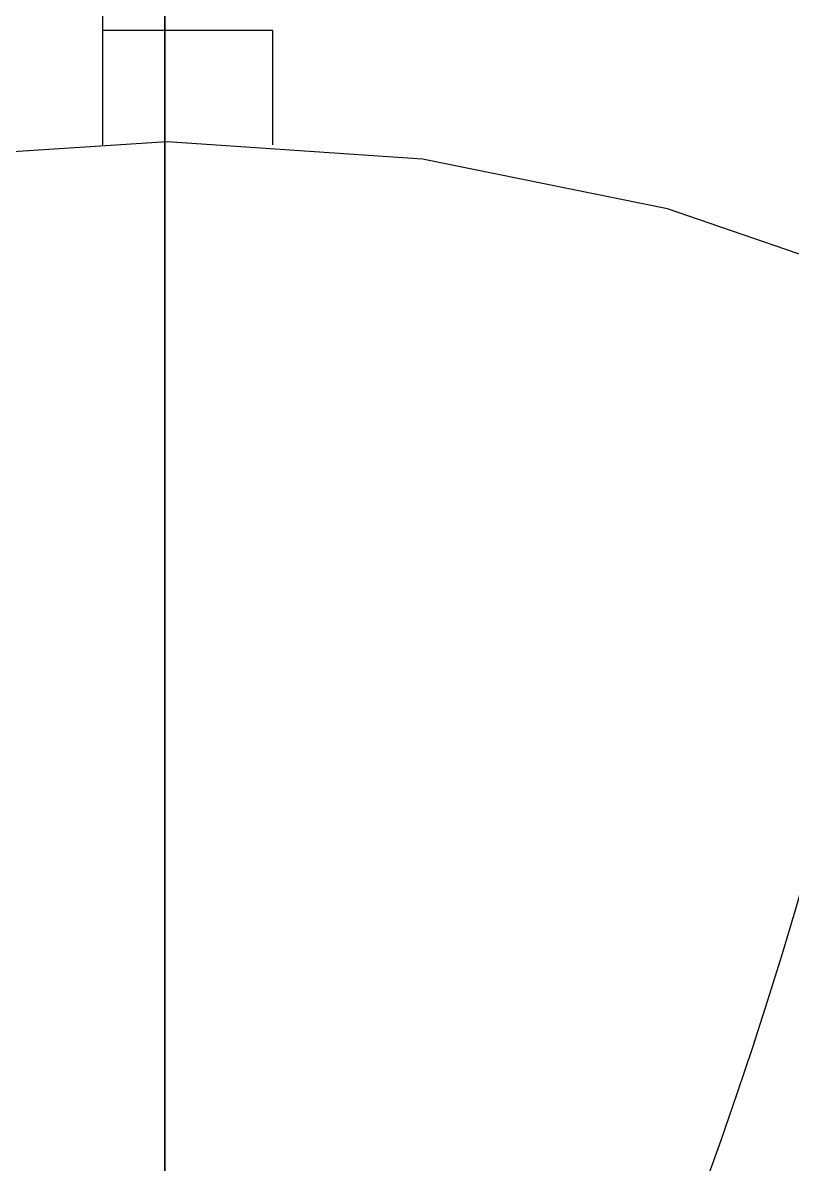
# Model space of a CAD drawing. Extents: x 11992 to 29481, y -6727 to 6811.
# Drawn here: x 20079.2 to 20223.3, y 4636.6 to 4850.4 of the extents above; entities that cross this region are included whole.
import ezdxf

# ---------------------------------------------------------------- set-up
doc = ezdxf.new("R2010")
doc.units = 0
doc.header["$MEASUREMENT"] = 0
doc.layers.get('0').update_dxf_attribs({"color": 8, "linetype": 'CONTINUOUS'})
doc.layers.add('zoylight 5回路', color=4, linetype='CONTINUOUS')

msp = doc.modelspace()

# ---------------------------------------------------------------- linework, layer by layer
for p, q in [((20105.8, 4945.37, -1605.47), (20105.8, 4847.3, -2273.41)), ((20094.2, 4827.51, -1596.24), (20094.23, 4935.86, -1596.24)), ((20105.8, 4480.38, -1596.96), (20105.8, 4936.65, -1596.24)), ((20105.8, 4927.78, -1602.86), (20105.8, 4829.7, -2270.86)), ((20105.8, 4480.38, -1614.81), (20105.8, 4926.11, -1614.07)), ((20105.8, 4792.18, -1986.98), (20105.8, 4890.44, -1630.86)), ((20105.8, 4890.44, -1630.86), (20105.8, 4844.36, -1987.07)), ((20105.8, 4836.73, -1969.97), (20105.8, 4854.19, -1971.83)), ((20105.8, 4852.04, -1992.51), (20105.8, 4834.59, -1990.62)), ((20094.2, 4848.97, -1596.24), (20126, 4848.97, -1596.24)), ((20105.8, 4825.36, -2258.25), (20105.8, 4847.61, -1955.01)), ((20126, 4848.97, -1596.24), (20126, 4827.51, -1596.24)), ((20105.8, 4847.04, -2274.55), (20105.8, 4847.3, -2273.41)), ((20105.8, 4823.29, -2430.51), (20105.8, 4847.3, -2430.51)), ((20105.8, 4847.3, -2430.51), (20105.8, 4847.3, -2440.43)), ((20105.8, 4824.02, -2440.43), (20105.8, 4847.3, -2440.43)), ((20105.8, 4846.63, -2275.63), (20105.8, 4847.04, -2274.55)), ((20105.8, 4846.09, -2276.63), (20105.8, 4846.63, -2275.63)), ((20105.8, 4845.44, -2277.54), (20105.8, 4846.09, -2276.63)), ((20105.8, 4844.68, -2278.37), (20105.8, 4845.44, -2277.54)), ((20105.8, 4843.83, -2279.09), (20105.8, 4844.68, -2278.37)), ((20105.8, 4842.9, -2279.71), (20105.8, 4843.83, -2279.09)), ((20105.8, 4841.9, -2280.21), (20105.8, 4842.9, -2279.71)), ((20105.8, 4840.84, -2280.58), (20105.8, 4841.9, -2280.21)), ((20105.8, 4839.73, -2280.82), (20105.8, 4840.84, -2280.58)), ((20105.8, 4838.59, -2280.91), (20105.8, 4839.73, -2280.82)), ((20105.8, 4837.43, -2280.85), (20105.8, 4838.59, -2280.91)), ((20105.8, 4774.25, -2280.85), (20105.8, 4838.42, -2280.85)), ((20105.8, 4836.25, -2280.6), (20105.8, 4837.43, -2280.85)), ((20105.8, 4834.59, -1990.62), (20105.8, 4836.73, -1969.97)), ((20105.8, 4835.13, -2280.21), (20105.8, 4836.25, -2280.6)), ((20105.8, 4834.08, -2279.69), (20105.8, 4835.13, -2280.21)), ((20105.8, 4834.23, -1614.26), (20105.8, 4833.99, -1615.98)), ((20105.8, 4833.12, -2279.04), (20105.8, 4834.08, -2279.69)), ((20105.8, 4833.99, -1615.98), (20105.8, 4833.6, -1617.69)), ((20105.8, 4833.6, -1617.69), (20105.8, 4833.08, -1619.36)), ((20105.8, 4833.22, -2126.82), (20105.8, 4833.27, -2127.47)), ((20105.8, 4833.27, -2127.47), (20105.8, 4833.22, -2128.13)), ((20105.8, 4833.09, -2126.2), (20105.8, 4833.22, -2126.82)), ((20105.8, 4833.22, -2128.13), (20105.8, 4833.09, -2128.75)), ((20105.8, 4832.26, -2278.29), (20105.8, 4833.12, -2279.04)), ((20105.8, 4832.89, -2125.6), (20105.8, 4833.09, -2126.2)), ((20105.8, 4833.09, -2128.75), (20105.8, 4832.89, -2129.35)), ((20105.8, 4833.08, -1619.36), (20105.8, 4832.43, -1620.98)), ((20105.8, 4832.61, -2125.05), (20105.8, 4832.89, -2125.6)), ((20105.8, 4832.89, -2129.35), (20105.8, 4832.61, -2129.9)), ((20105.8, 4832.27, -2124.53), (20105.8, 4832.61, -2125.05)), ((20105.8, 4832.61, -2129.9), (20105.8, 4832.27, -2130.42)), ((20105.8, 4832.43, -1620.98), (20105.8, 4831.66, -1622.53)), ((20105.8, 4831.86, -2124.07), (20105.8, 4832.27, -2124.53)), ((20105.8, 4832.27, -2130.42), (20105.8, 4831.86, -2130.88)), ((20105.8, 4831.51, -2277.43), (20105.8, 4832.26, -2278.29)), ((20105.8, 4831.4, -2123.66), (20105.8, 4831.86, -2124.07)), ((20105.8, 4831.86, -2130.88), (20105.8, 4831.4, -2131.29)), ((20105.8, 4831.66, -1622.53), (20105.8, 4830.8, -1623.98)), ((20105.8, 4830.86, -2276.49), (20105.8, 4831.51, -2277.43)), ((20105.8, 4830.89, -2123.31), (20105.8, 4831.4, -2123.66)), ((20105.8, 4831.4, -2131.29), (20105.8, 4830.89, -2131.64)), ((20105.8, 4830.33, -2123.03), (20105.8, 4830.89, -2123.31)), ((20105.8, 4830.89, -2131.64), (20105.8, 4830.33, -2131.92)), ((20105.8, 4830.35, -2275.47), (20105.8, 4830.86, -2276.49)), ((20105.8, 4803.14, -2263.01), (20105.8, 4830.85, -2263.01)), ((20105.8, 4830.8, -1623.98), (20105.8, 4829.84, -1625.33)), ((20105.8, 4829.96, -2274.39), (20105.8, 4830.35, -2275.47)), ((20105.8, 4829.73, -2122.83), (20105.8, 4830.33, -2123.03)), ((20105.8, 4830.33, -2131.92), (20105.8, 4829.73, -2132.13)), ((20105.8, 4829.72, -2273.25), (20105.8, 4829.96, -2274.39)), ((20105.8, 4829.84, -1625.33), (20105.8, 4828.8, -1626.54)), ((20105.8, 4829.1, -2122.7), (20105.8, 4829.73, -2122.83)), ((20105.8, 4829.73, -2132.13), (20105.8, 4829.1, -2132.25)), ((20105.8, 4829.63, -2272.07), (20105.8, 4829.72, -2273.25)), ((20105.8, 4829.7, -2270.86), (20105.8, 4829.63, -2272.07)), ((20105.8, 4829.23, -1614.26), (20105.8, 4829.16, -1614.67)), ((20105.8, 4829.16, -1614.67), (20105.8, 4829.07, -1615.08)), ((20105.8, 4828.44, -2122.65), (20105.8, 4829.1, -2122.7)), ((20105.8, 4828.44, -2132.3), (20105.8, 4829.1, -2132.25)), ((20105.8, 4829.07, -1615.08), (20105.8, 4828.99, -1615.48)), ((20105.8, 4828.99, -1615.48), (20105.8, 4828.9, -1615.88)), ((20105.8, 4828.9, -1615.88), (20105.8, 4828.81, -1616.27)), ((20105.8, 4828.81, -1616.27), (20105.8, 4828.71, -1616.66)), ((20105.8, 4828.8, -1626.54), (20105.8, 4827.7, -1627.61)), ((20105.8, 4828.71, -1616.66), (20105.8, 4828.6, -1617.03)), ((20105.8, 4828.6, -1617.03), (20105.8, 4828.49, -1617.41)), ((20105.8, 4828.49, -1617.41), (20105.8, 4828.37, -1617.78)), ((20105.8, 4828.14, -2124.85), (20105.8, 4828.44, -2127.47)), ((20105.8, 4828.44, -2127.47), (20105.8, 4827.77, -2132.34)), ((20105.8, 4828.44, -2132.3), (20105.8, 4814.54, -2132.3)), ((20105.8, 4814.54, -2122.65), (20105.8, 4828.44, -2122.65)), ((20105.8, 4828.37, -1617.78), (20105.8, 4828.24, -1618.14)), ((20105.8, 4828.24, -1618.14), (20105.8, 4828.11, -1618.5)), ((20106.24, 4828.06, -1596.24), (20058.41, 4824.94, -1596.24)), ((20105.8, 4827.02, -2122.23), (20105.8, 4828.14, -2124.85)), ((20105.8, 4828.11, -1618.5), (20105.8, 4827.96, -1618.86)), ((20105.8, 4828.08, -1590.4), (20105.8, 4826.96, -1590.62)), ((20105.8, 4827.96, -1618.86), (20105.8, 4827.71, -1619.41)), ((20105.8, 4827.77, -2132.34), (20105.8, 4826.15, -2141.2)), ((20105.8, 4827.71, -1619.41), (20105.8, 4827.44, -1619.94)), ((20105.8, 4827.7, -1627.61), (20105.8, 4826.55, -1628.52)), ((20105.8, 4826.43, -1615.21), (20105.8, 4827.55, -1615.29)), ((20105.8, 4827.44, -1619.94), (20105.8, 4827.15, -1620.46)), ((20105.8, 4827.15, -1620.46), (20105.8, 4826.86, -1620.96)), ((20105.8, 4825.27, -2119.65), (20105.8, 4827.02, -2122.23)), ((20105.8, 4826.96, -1590.62), (20105.8, 4826.01, -1591.24)), ((20105.8, 4826.86, -1620.96), (20105.8, 4826.55, -1621.43)), ((20105.8, 4826.55, -1628.52), (20105.8, 4825.35, -1629.24)), ((20105.8, 4826.55, -1621.43), (20105.8, 4826.23, -1621.89)), ((20105.8, 4825.51, -1614.98), (20105.8, 4826.43, -1615.21)), ((20105.8, 4826.23, -1621.89), (20105.8, 4825.91, -1622.31)), ((20105.8, 4826.15, -2141.2), (20105.8, 4823.77, -2153.22)), ((20154.06, 4824.84, -1596.24), (20106.24, 4828.06, -1596.24)), ((20105.8, 4826.01, -1591.24), (20105.8, 4825.24, -1592.21)), ((20105.8, 4825.91, -1622.31), (20105.8, 4825.58, -1622.72)), ((20105.8, 4825.58, -1622.72), (20105.8, 4825.24, -1623.1)), ((20105.8, 4824.78, -1614.6), (20105.8, 4825.51, -1614.98)), ((20105.8, 4817.73, -2182.19), (20105.8, 4825.36, -2258.25)), ((20105.8, 4825.35, -1629.24), (20105.8, 4824.12, -1629.76)), ((20105.8, 4823.02, -2117.16), (20105.8, 4825.27, -2119.65)), ((20105.8, 4825.24, -1623.1), (20105.8, 4824.9, -1623.45)), ((20105.8, 4825.24, -1592.21), (20105.8, 4824.62, -1593.46)), ((20105.8, 4824.9, -1623.45), (20105.8, 4824.56, -1623.77)), ((20105.8, 4824.22, -1614.08), (20105.8, 4824.78, -1614.6)), ((20105.8, 4824.62, -1593.46), (20105.8, 4824.13, -1594.92)), ((20105.8, 4824.56, -1623.77), (20105.8, 4824.22, -1624.06)), ((20105.8, 4824.22, -1624.06), (20105.8, 4824.15, -1624.12)), ((20105.8, 4823.79, -1613.45), (20105.8, 4824.22, -1614.08)), ((20105.8, 4824.15, -1624.12), (20105.8, 4824.07, -1624.18)), ((20105.8, 4824.13, -1594.92), (20105.8, 4823.77, -1596.56)), ((20105.8, 4824.07, -1624.18), (20105.8, 4823.99, -1624.23)), ((20105.8, 4823.99, -1624.23), (20105.8, 4823.91, -1624.29)), ((20105.8, 4823.91, -1624.29), (20105.8, 4823.83, -1624.34)), ((20199.93, 4815.54, -1596.24), (20154.06, 4824.84, -1596.24)), ((20105.8, 4823.83, -1624.34), (20105.8, 4823.74, -1624.4)), ((20105.8, 4823.81, -1627.25), (20105.8, 4823.7, -1626.47)), ((20105.8, 4823.49, -1612.7), (20105.8, 4823.79, -1613.45)), ((20105.8, 4823.77, -1596.56), (20105.8, 4823.5, -1598.29)), ((20105.8, 4823.77, -2153.22), (20105.8, 4820.82, -2167.57)), ((20105.8, 4823.74, -1624.4), (20105.8, 4823.65, -1624.46)), ((20105.8, 4823.7, -1626.47), (20105.8, 4823.49, -1625.73)), ((20105.8, 4823.65, -1624.46), (20105.8, 4823.56, -1624.52)), ((20105.8, 4823.56, -1624.52), (20105.8, 4823.45, -1624.58)), ((20105.8, 4823.5, -1598.29), (20105.8, 4823.32, -1600.07)), ((20105.8, 4823.49, -1625.73), (20105.8, 4823.19, -1625.03)), ((20105.8, 4823.29, -1611.84), (20105.8, 4823.49, -1612.7)), ((20105.8, 4823.45, -1624.58), (20105.8, 4823.34, -1624.65)), ((20105.8, 4823.34, -1624.65), (20105.8, 4823.22, -1624.72)), ((20105.8, 4823.32, -1600.07), (20105.8, 4823.21, -1601.83)), ((20105.8, 4823.06, -2430.49), (20105.8, 4823.29, -2430.51)), ((20105.8, 4821.86, -2440.34), (20105.8, 4823.29, -2440.43)), ((20105.8, 4823.18, -1610.9), (20105.8, 4823.29, -1611.84)), ((20105.8, 4823.22, -1624.72), (20105.8, 4823.09, -1624.8)), ((20105.8, 4823.21, -1601.83), (20105.8, 4823.15, -1603.51)), ((20105.8, 4823.19, -1625.03), (20105.8, 4822.8, -1624.39)), ((20105.8, 4823.12, -1609.87), (20105.8, 4823.18, -1610.9)), ((20105.8, 4823.15, -1603.51), (20105.8, 4823.12, -1605.05)), ((20105.8, 4823.12, -1605.05), (20105.8, 4823.12, -1606.4)), ((20105.8, 4823.12, -1606.4), (20105.8, 4823.11, -1607.61)), ((20105.8, 4823.11, -1608.77), (20105.8, 4823.12, -1609.87)), ((20105.8, 4823.11, -1607.61), (20105.8, 4823.11, -1608.77)), ((20105.8, 4822.83, -2430.45), (20105.8, 4823.06, -2430.49)), ((20105.8, 4820.44, -2114.8), (20105.8, 4823.02, -2117.16)), ((20105.8, 4822.61, -2430.38), (20105.8, 4822.83, -2430.45)), ((20105.8, 4822.8, -1624.39), (20105.8, 4822.33, -1623.81)), ((20105.8, 4822.41, -2430.29), (20105.8, 4822.61, -2430.38)), ((20105.8, 4822.21, -2430.17), (20105.8, 4822.41, -2430.29)), ((20105.8, 4822.33, -1623.81), (20105.8, 4821.79, -1623.29)), ((20105.8, 4822.03, -2430.03), (20105.8, 4822.21, -2430.17)), ((20105.8, 4821.87, -2429.87), (20105.8, 4822.03, -2430.03)), ((20105.8, 4821.73, -2429.69), (20105.8, 4821.87, -2429.87)), ((20105.8, 4820.46, -2440.07), (20105.8, 4821.86, -2440.34)), ((20105.8, 4821.79, -1623.29), (20105.8, 4821.19, -1622.84)), ((20105.8, 4821.6, -2429.49), (20105.8, 4821.73, -2429.69)), ((20105.8, 4821.5, -2429.27), (20105.8, 4821.6, -2429.49)), ((20105.8, 4821.43, -2429.03), (20105.8, 4821.5, -2429.27)), ((20105.8, 4821.38, -2428.78), (20105.8, 4821.43, -2429.03)), ((20105.8, 4804.57, -2308.55), (20105.8, 4821.38, -2428.78)), ((20105.8, 4821.26, -1630.55), (20105.8, 4819.43, -1630.64)), ((20105.8, 4821.19, -1622.84), (20105.8, 4820.54, -1622.47)), ((20105.8, 4820.82, -2167.57), (20105.8, 4817.47, -2183.44)), ((20105.8, 4820.81, -1626.94), (20105.8, 4820.67, -1626.57)), ((20105.8, 4820.67, -1626.57), (20105.8, 4820.49, -1626.23)), ((20105.8, 4820.54, -1622.47), (20105.8, 4819.84, -1622.18)), ((20105.8, 4820.49, -1626.23), (20105.8, 4820.27, -1625.92)), ((20105.8, 4819.12, -2439.64), (20105.8, 4820.46, -2440.07)), ((20105.8, 4817.69, -2112.61), (20105.8, 4820.44, -2114.8)), ((20105.8, 4820.27, -1625.92), (20105.8, 4820.01, -1625.65)), ((20105.8, 4741.45, -1975.8), (20105.8, 4820.1, -1629.49)), ((20105.8, 4820.1, -1629.49), (20105.8, 4792.18, -1986.98)), ((20105.8, 4820.01, -1625.65), (20105.8, 4819.72, -1625.41)), ((20105.8, 4819.98, -1625.63), (20105.8, 4819.73, -1625.62)), ((20105.8, 4819.84, -1622.18), (20105.8, 4819.1, -1621.99)), ((20105.8, 4819.73, -1625.62), (20105.8, 4819.49, -1625.6)), ((20105.8, 4819.72, -1625.41), (20105.8, 4819.4, -1625.21)), ((20105.8, 4819.49, -1625.6), (20105.8, 4819.25, -1625.58)), ((20105.8, 4819.43, -1630.64), (20105.8, 4817.63, -1630.39)), ((20105.8, 4819.4, -1625.21), (20105.8, 4819.06, -1625.06)), ((20105.8, 4819.25, -1625.58), (20105.8, 4819.03, -1625.56)), ((20105.8, 4817.84, -2439.05), (20105.8, 4819.12, -2439.64)), ((20105.8, 4819.1, -1621.99), (20105.8, 4818.33, -1621.89)), ((20105.8, 4819.06, -1625.06), (20105.8, 4818.7, -1624.94)), ((20105.8, 4819.03, -1625.56), (20105.8, 4818.81, -1625.53)), ((20105.8, 4818.81, -1625.53), (20105.8, 4818.6, -1625.49)), ((20105.8, 4818.7, -1624.94), (20105.8, 4818.33, -1624.88)), ((20105.8, 4818.6, -1625.49), (20105.8, 4818.4, -1625.45)), ((20105.8, 4818.4, -1625.45), (20105.8, 4818.2, -1625.39)), ((20105.8, 4818.33, -1624.88), (20105.8, 4817.95, -1624.86)), ((20105.8, 4818.33, -1621.89), (20105.8, 4817.54, -1621.89)), ((20105.8, 4818.2, -1625.39), (20105.8, 4818, -1625.33)), ((20105.8, 4818, -1625.33), (20105.8, 4817.81, -1625.26)), ((20105.8, 4817.95, -1624.86), (20105.8, 4817.57, -1624.89)), ((20105.8, 4817.88, -1590.4), (20105.8, 4816.75, -1590.62)), ((20105.8, 4816.63, -2438.32), (20105.8, 4817.84, -2439.05)), ((20105.8, 4817.81, -1625.26), (20105.8, 4817.62, -1625.18)), ((20105.8, 4814.92, -2110.65), (20105.8, 4817.69, -2112.61)), ((20105.8, 4817.63, -1630.39), (20105.8, 4815.9, -1629.84)), ((20105.8, 4817.62, -1625.18), (20105.8, 4817.44, -1625.09)), ((20105.8, 4817.57, -1624.89), (20105.8, 4817.19, -1624.97)), ((20105.8, 4817.54, -1621.89), (20105.8, 4817.3, -1621.91)), ((20105.8, 4817.47, -2183.44), (20105.8, 4813.89, -2199.99)), ((20105.8, 4817.44, -1625.09), (20105.8, 4817.14, -1624.95)), ((20105.8, 4816.22, -1615.21), (20105.8, 4817.33, -1615.29)), ((20105.8, 4817.3, -1621.91), (20105.8, 4817.05, -1621.94)), ((20105.8, 4817.14, -1624.95), (20105.8, 4816.85, -1624.79)), ((20105.8, 4817.05, -1621.94), (20105.8, 4816.8, -1622)), ((20105.8, 4816.85, -1624.79), (20105.8, 4816.56, -1624.62)), ((20105.8, 4816.8, -1622), (20105.8, 4816.53, -1622.06)), ((20105.8, 4816.75, -1590.62), (20105.8, 4815.81, -1591.24)), ((20105.8, 4815.52, -2437.47), (20105.8, 4816.63, -2438.32)), ((20105.8, 4816.56, -1624.62), (20105.8, 4816.27, -1624.42)), ((20105.8, 4816.53, -1622.06), (20105.8, 4816.27, -1622.14)), ((20105.8, 4816.27, -1622.14), (20105.8, 4816, -1622.24)), ((20105.8, 4816.27, -1624.42), (20105.8, 4815.98, -1624.21)), ((20105.8, 4815.3, -1614.98), (20105.8, 4816.22, -1615.21)), ((20105.8, 4816, -1622.24), (20105.8, 4815.74, -1622.34)), ((20105.8, 4815.98, -1624.21), (20105.8, 4815.69, -1623.98)), ((20105.8, 4815.9, -1629.84), (20105.8, 4814.23, -1629.01)), ((20105.8, 4815.81, -1591.24), (20105.8, 4815.03, -1592.21)), ((20105.8, 4815.74, -1622.34), (20105.8, 4815.49, -1622.45)), ((20105.8, 4815.69, -1623.98), (20105.8, 4815.4, -1623.73)), ((20105.8, 4814.52, -2436.49), (20105.8, 4815.52, -2437.47)), ((20105.8, 4815.49, -1622.45), (20105.8, 4815.25, -1622.57)), ((20105.8, 4815.4, -1623.73), (20105.8, 4815.12, -1623.47)), ((20243.4, 4800.58, -1596.24), (20199.93, 4815.54, -1596.24)), ((20105.8, 4814.57, -1614.6), (20105.8, 4815.3, -1614.98)), ((20105.8, 4815.25, -1622.57), (20105.8, 4815.02, -1622.7)), ((20105.8, 4815.12, -1623.47), (20105.8, 4814.83, -1623.19)), ((20105.8, 4815.03, -1592.21), (20105.8, 4814.41, -1593.46)), ((20105.8, 4815.02, -1622.7), (20105.8, 4814.81, -1622.83)), ((20105.8, 4812.31, -2108.94), (20105.8, 4814.92, -2110.65)), ((20105.8, 4814.83, -1623.19), (20105.8, 4814.54, -1622.89)), ((20105.8, 4814.81, -1622.83), (20105.8, 4814.63, -1622.96)), ((20105.8, 4814.01, -1614.08), (20105.8, 4814.57, -1614.6)), ((20105.8, 4814.54, -1622.89), (20105.8, 4814.26, -1622.57)), ((20105.8, 4814.54, -2132.3), (20105.8, 4776.12, -2132.3)), ((20105.8, 4776.12, -2122.65), (20105.8, 4814.54, -2122.65)), ((20105.8, 4813.64, -2435.4), (20105.8, 4814.52, -2436.49)), ((20105.8, 4814.41, -1593.46), (20105.8, 4813.92, -1594.92)), ((20105.8, 4814.26, -1622.57), (20105.8, 4813.97, -1622.23)), ((20105.8, 4814.23, -1629.01), (20105.8, 4812.66, -1627.9)), ((20105.8, 4813.58, -1613.45), (20105.8, 4814.01, -1614.08)), ((20105.8, 4813.97, -1622.23), (20105.8, 4813.71, -1621.87)), ((20105.8, 4813.92, -1594.92), (20105.8, 4813.54, -1596.56)), ((20105.8, 4813.89, -2199.99), (20105.8, 4810.28, -2216.4)), ((20105.8, 4813.71, -1621.87), (20105.8, 4813.45, -1621.49)), ((20105.8, 4812.89, -2434.21), (20105.8, 4813.64, -2435.4)), ((20105.8, 4813.28, -1612.7), (20105.8, 4813.58, -1613.45)), ((20105.8, 4813.54, -1596.56), (20105.8, 4813.28, -1598.29)), ((20105.8, 4813.45, -1621.49), (20105.8, 4813.2, -1621.1)), ((20105.8, 4813.28, -1598.29), (20105.8, 4813.09, -1600.07)), ((20105.8, 4813.07, -1611.84), (20105.8, 4813.28, -1612.7)), ((20105.8, 4813.2, -1621.1), (20105.8, 4812.95, -1620.69)), ((20105.8, 4813.09, -1600.07), (20105.8, 4812.98, -1601.83)), ((20105.8, 4812.95, -1610.9), (20105.8, 4813.07, -1611.84)), ((20105.8, 4812.98, -1601.83), (20105.8, 4812.92, -1603.51)), ((20105.8, 4812.95, -1620.69), (20105.8, 4812.71, -1620.27)), ((20105.8, 4812.89, -1609.87), (20105.8, 4812.95, -1610.9)), ((20105.8, 4812.92, -1603.51), (20105.8, 4812.89, -1605.05)), ((20105.8, 4812.28, -2432.93), (20105.8, 4812.89, -2434.21)), ((20105.8, 4812.89, -1605.05), (20105.8, 4812.89, -1606.4)), ((20105.8, 4812.89, -1606.4), (20105.8, 4812.88, -1607.61)), ((20105.8, 4812.88, -1608.77), (20105.8, 4812.89, -1609.87)), ((20105.8, 4812.88, -1607.61), (20105.8, 4812.88, -1608.77)), ((20105.8, 4812.71, -1620.27), (20105.8, 4812.48, -1619.84)), ((20105.8, 4812.66, -1627.9), (20105.8, 4811.2, -1626.55)), ((20105.8, 4812.48, -1619.84), (20105.8, 4812.26, -1619.39)), ((20105.8, 4810, -2107.53), (20105.8, 4812.31, -2108.94)), ((20105.8, 4811.84, -2431.58), (20105.8, 4812.28, -2432.93)), ((20105.8, 4812.26, -1619.39), (20105.8, 4812.06, -1618.93)), ((20105.8, 4812.06, -1618.93), (20105.8, 4811.86, -1618.46)), ((20105.8, 4811.86, -1618.46), (20105.8, 4811.68, -1617.97)), ((20105.8, 4811.58, -2430.16), (20105.8, 4811.84, -2431.58)), ((20105.8, 4811.68, -1617.97), (20105.8, 4811.51, -1617.47)), ((20105.8, 4794.8, -2309.86), (20105.8, 4811.58, -2430.16)), ((20105.8, 4811.51, -1617.47), (20105.8, 4811.36, -1616.96)), ((20105.8, 4811.36, -1616.96), (20105.8, 4811.3, -1616.75)), ((20105.8, 4811.3, -1616.75), (20105.8, 4811.24, -1616.53)), ((20105.8, 4811.24, -1616.53), (20105.8, 4811.18, -1616.31)), ((20105.8, 4811.2, -1626.55), (20105.8, 4809.86, -1624.96)), ((20105.8, 4811.18, -1616.31), (20105.8, 4811.13, -1616.09)), ((20105.8, 4811.13, -1616.09), (20105.8, 4811.07, -1615.87)), ((20105.8, 4811.07, -1615.87), (20105.8, 4811.02, -1615.65)), ((20105.8, 4811.02, -1615.65), (20105.8, 4810.97, -1615.42)), ((20105.8, 4810.97, -1615.42), (20105.8, 4810.92, -1615.2)), ((20105.8, 4810.92, -1615.2), (20105.8, 4810.87, -1614.97)), ((20105.8, 4810.87, -1614.97), (20105.8, 4810.82, -1614.73)), ((20105.8, 4810.82, -1614.73), (20105.8, 4810.78, -1614.5)), ((20105.8, 4810.78, -1614.5), (20105.8, 4810.73, -1614.26)), ((20105.8, 4810.28, -2216.4), (20105.8, 4806.8, -2231.84)), ((20105.8, 4794.94, -1954.93), (20105.8, 4810.26, -2107.69)), ((20105.8, 4808.15, -2106.48), (20105.8, 4810, -2107.53)), ((20105.8, 4809.86, -1624.96), (20105.8, 4808.68, -1623.17)), ((20105.8, 4808.68, -1623.17), (20105.8, 4807.66, -1621.18)), ((20105.8, 4806.92, -2105.81), (20105.8, 4808.15, -2106.48)), ((20105.8, 4807.7, -1590.4), (20105.8, 4806.57, -1590.62)), ((20105.8, 4807.66, -1621.18), (20105.8, 4806.82, -1619.02)), ((20105.8, 4805.98, -1615.21), (20105.8, 4807.1, -1615.29)), ((20105.8, 4806.48, -2105.58), (20105.8, 4806.92, -2105.81)), ((20105.8, 4806.82, -1619.02), (20105.8, 4806.19, -1616.71)), ((20105.8, 4806.8, -2231.84), (20105.8, 4803.65, -2245.5)), ((20105.8, 4806.57, -1590.62), (20105.8, 4805.61, -1591.24)), ((20105.8, 4782, -2097.55), (20105.8, 4806.48, -2105.58)), ((20105.8, 4806.19, -1616.71), (20105.8, 4805.77, -1614.26)), ((20105.8, 4699.79, -2280.85), (20105.8, 4806.08, -2280.85)), ((20105.8, 4805.07, -1614.98), (20105.8, 4805.98, -1615.21)), ((20105.8, 4805.61, -1591.24), (20105.8, 4804.83, -1592.21)), ((20105.8, 4804.33, -1614.6), (20105.8, 4805.07, -1614.98)), ((20105.8, 4804.83, -1592.21), (20105.8, 4804.19, -1593.46)), ((20105.8, 4804.57, -2308.55), (20105.8, 4804.23, -2306.77)), ((20105.8, 4803.76, -1614.08), (20105.8, 4804.33, -1614.6)), ((20105.8, 4804.23, -2306.77), (20105.8, 4803.67, -2305.07)), ((20105.8, 4804.19, -1593.46), (20105.8, 4803.7, -1594.92)), ((20105.8, 4803.33, -1613.45), (20105.8, 4803.76, -1614.08)), ((20105.8, 4803.7, -1594.92), (20105.8, 4803.32, -1596.56)), ((20105.8, 4803.67, -2305.07), (20105.8, 4802.91, -2303.47)), ((20105.8, 4803.65, -2245.5), (20105.8, 4801, -2256.54)), ((20105.8, 4803.03, -1612.7), (20105.8, 4803.33, -1613.45)), ((20105.8, 4803.32, -1596.56), (20105.8, 4803.04, -1598.29)), ((20105.8, 4803.04, -1598.29), (20105.8, 4802.85, -1600.07)), ((20105.8, 4802.83, -1611.84), (20105.8, 4803.03, -1612.7)), ((20105.8, 4802.91, -2303.47), (20105.8, 4801.97, -2301.97)), ((20105.8, 4802.85, -1600.07), (20105.8, 4802.73, -1601.83)), ((20105.8, 4802.7, -1610.9), (20105.8, 4802.83, -1611.84)), ((20105.8, 4802.73, -1601.83), (20105.8, 4802.67, -1603.51)), ((20105.8, 4802.65, -1609.87), (20105.8, 4802.7, -1610.9)), ((20105.8, 4802.67, -1603.51), (20105.8, 4802.64, -1605.05)), ((20105.8, 4802.63, -1608.77), (20105.8, 4802.65, -1609.87)), ((20105.8, 4802.64, -1605.05), (20105.8, 4802.64, -1606.4)), ((20105.8, 4802.64, -1606.4), (20105.8, 4802.63, -1607.61)), ((20105.8, 4802.63, -1607.61), (20105.8, 4802.63, -1608.77)), ((20105.8, 4801.97, -2301.97), (20105.8, 4800.86, -2300.59)), ((20105.8, 4801, -2256.54), (20105.8, 4799.03, -2264.15)), ((20105.8, 4800.97, -1988.55), (20105.8, 4783.4, -1988.55)), ((20105.8, 4783.4, -1967.78), (20105.8, 4800.97, -1967.78)), ((20105.8, 4800.97, -1967.78), (20105.8, 4800.97, -1988.55)), ((20105.8, 4800.86, -2300.59), (20105.8, 4799.61, -2299.35)), ((20105.8, 4799.61, -2299.35), (20105.8, 4798.22, -2298.27)), ((20105.8, 4799.03, -2264.15), (20105.8, 4797.92, -2267.48)), ((20105.8, 4798.22, -2298.27), (20105.8, 4796.71, -2297.36)), ((20105.8, 4797.92, -2267.48), (20105.8, 4797.21, -2268.53)), ((20105.8, 4797.21, -2268.53), (20105.8, 4796.31, -2269.77)), ((20105.8, 4796.71, -2297.36), (20105.8, 4795.11, -2296.63)), ((20105.8, 4796.31, -2269.77), (20105.8, 4795.15, -2271.14)), ((20105.8, 4795.15, -2271.14), (20105.8, 4793.7, -2272.6)), ((20105.8, 4795.11, -2296.63), (20105.8, 4793.43, -2296.11)), ((20105.8, 4781.27, -2097.34), (20105.8, 4794.94, -1954.93)), ((20105.8, 4794.8, -2309.86), (20105.8, 4794.68, -2309.28)), ((20105.8, 4794.68, -2309.28), (20105.8, 4794.49, -2308.73)), ((20105.8, 4794.49, -2308.73), (20105.8, 4794.24, -2308.2)), ((20105.8, 4794.24, -2308.2), (20105.8, 4793.92, -2307.71)), ((20105.8, 4793.92, -2307.71), (20105.8, 4793.55, -2307.26)), ((20105.8, 4793.7, -2272.6), (20105.8, 4791.89, -2274.09)), ((20105.8, 4793.55, -2307.26), (20105.8, 4793.13, -2306.84)), ((20105.8, 4793.43, -2296.11), (20105.8, 4791.68, -2295.8)), ((20105.8, 4793.13, -2306.84), (20105.8, 4792.67, -2306.48)), ((20105.8, 4792.67, -2306.48), (20105.8, 4792.17, -2306.17)), ((20105.8, 4792.17, -2306.17), (20105.8, 4791.64, -2305.93)), ((20105.8, 4791.89, -2274.09), (20105.8, 4789.69, -2275.56)), ((20105.8, 4791.68, -2295.8), (20105.8, 4789.89, -2295.73)), ((20105.8, 4791.64, -2305.93), (20105.8, 4791.08, -2305.74)), ((20105.8, 4791.08, -2305.74), (20105.8, 4790.49, -2305.63)), ((20105.8, 4790.49, -2305.63), (20105.8, 4789.89, -2305.59)), ((20105.8, 4789.89, -2295.73), (20105.8, 4480.38, -2295.73)), ((20105.8, 4789.89, -2305.59), (20105.8, 4500.14, -2305.59)), ((20105.8, 4789.69, -2275.56), (20105.8, 4787.03, -2276.95)), ((20105.8, 4787.03, -2276.95), (20105.8, 4783.88, -2278.21)), ((20105.8, 4480.92, -2280.85), (20105.8, 4783.97, -2280.85)), ((20105.8, 4783.88, -2278.21), (20105.8, 4780.17, -2279.29)), ((20105.8, 4783.4, -1988.55), (20105.8, 4783.4, -1967.78)), ((20105.8, 4755.35, -2090.74), (20105.8, 4782, -2097.55)), ((20105.8, 4780.17, -2279.29), (20105.8, 4775.87, -2280.12)), ((20105.8, 4776.12, -2132.3), (20105.8, 4718.07, -2132.3)), ((20105.8, 4718.07, -2122.65), (20105.8, 4776.12, -2122.65)), ((20105.8, 4775.87, -2280.12), (20105.8, 4770.92, -2280.66)), ((20105.8, 4770.92, -2280.66), (20105.8, 4765.28, -2280.85)), ((20105.8, 4765.28, -2280.85), (20105.8, 4748.67, -2280.85)), ((20105.8, 4727.04, -2085.05), (20105.8, 4755.35, -2090.74)), ((20105.8, 4742.14, -1966.19), (20105.8, 4752.13, -2090.02)), ((20105.8, 4750.26, -1984.4), (20105.8, 4732.7, -1984.4)), ((20105.8, 4732.7, -1963.63), (20105.8, 4750.26, -1963.63)), ((20105.8, 4750.26, -1963.63), (20105.8, 4750.26, -1984.4)), ((20105.8, 4749.02, -2280.85), (20105.8, 4480.92, -2280.85)), ((20105.8, 4748.67, -2280.85), (20105.8, 4713.42, -2280.85)), ((20105.8, 4718.13, -2083.52), (20105.8, 4742.14, -1966.19)), ((20105.8, 4720.8, -1626.66), (20105.8, 4741.45, -1975.8)), ((20105.8, 4738.37, -1614.5), (20105.8, 4738.15, -1616.14)), ((20105.8, 4738.15, -1616.14), (20105.8, 4737.78, -1617.77)), ((20105.8, 4737.78, -1617.77), (20105.8, 4737.29, -1619.37)), ((20105.8, 4737.29, -1619.37), (20105.8, 4736.69, -1620.93)), ((20105.8, 4736.69, -1620.93), (20105.8, 4735.97, -1622.43)), ((20105.8, 4735.97, -1622.43), (20105.8, 4735.17, -1623.85)), ((20105.8, 4735.89, -1590.4), (20105.8, 4734.76, -1590.62)), ((20105.8, 4734.23, -1615.21), (20105.8, 4735.36, -1615.29)), ((20105.8, 4735.17, -1623.85), (20105.8, 4734.28, -1625.17)), ((20105.8, 4734.76, -1590.62), (20105.8, 4733.82, -1591.24)), ((20105.8, 4734.28, -1625.17), (20105.8, 4733.31, -1626.38)), ((20105.8, 4733.32, -1614.98), (20105.8, 4734.23, -1615.21)), ((20105.8, 4733.82, -1591.24), (20105.8, 4733.05, -1592.21)), ((20105.8, 4733.43, -1614.5), (20105.8, 4733.35, -1614.9)), ((20105.8, 4733.35, -1614.9), (20105.8, 4733.27, -1615.3)), ((20105.8, 4732.59, -1614.6), (20105.8, 4733.32, -1614.98)), ((20105.8, 4733.31, -1626.38), (20105.8, 4732.29, -1627.46)), ((20105.8, 4733.27, -1615.3), (20105.8, 4733.18, -1615.7)), ((20105.8, 4733.18, -1615.7), (20105.8, 4733.09, -1616.09)), ((20105.8, 4733.09, -1616.09), (20105.8, 4732.99, -1616.48)), ((20105.8, 4733.05, -1592.21), (20105.8, 4732.43, -1593.46)), ((20105.8, 4732.99, -1616.48), (20105.8, 4732.89, -1616.86)), ((20105.8, 4732.89, -1616.86), (20105.8, 4732.78, -1617.24)), ((20105.8, 4732.78, -1617.24), (20105.8, 4732.67, -1617.61)), ((20105.8, 4732.7, -1984.4), (20105.8, 4732.7, -1963.63)), ((20105.8, 4732.67, -1617.61), (20105.8, 4732.55, -1617.98)), ((20105.8, 4732.02, -1614.08), (20105.8, 4732.59, -1614.6)), ((20105.8, 4732.55, -1617.98), (20105.8, 4732.42, -1618.34)), ((20105.8, 4732.43, -1593.46), (20105.8, 4731.94, -1594.92)), ((20105.8, 4732.42, -1618.34), (20105.8, 4732.28, -1618.7)), ((20105.8, 4732.29, -1627.46), (20105.8, 4731.22, -1628.39)), ((20105.8, 4732.28, -1618.7), (20105.8, 4732.14, -1619.05)), ((20105.8, 4732.14, -1619.05), (20105.8, 4731.88, -1619.62)), ((20105.8, 4731.59, -1613.45), (20105.8, 4732.02, -1614.08)), ((20105.8, 4731.94, -1594.92), (20105.8, 4731.57, -1596.56)), ((20105.8, 4731.88, -1619.62), (20105.8, 4731.61, -1620.16)), ((20105.8, 4731.61, -1620.16), (20105.8, 4731.33, -1620.69)), ((20105.8, 4731.29, -1612.7), (20105.8, 4731.59, -1613.45)), ((20105.8, 4731.57, -1596.56), (20105.8, 4731.31, -1598.29)), ((20105.8, 4731.33, -1620.69), (20105.8, 4731.03, -1621.19)), ((20105.8, 4731.31, -1598.29), (20105.8, 4731.13, -1600.07)), ((20105.8, 4731.1, -1611.84), (20105.8, 4731.29, -1612.7)), ((20105.8, 4731.22, -1628.39), (20105.8, 4730.1, -1629.15)), ((20105.8, 4731.13, -1600.07), (20105.8, 4731.02, -1601.83)), ((20105.8, 4730.98, -1610.9), (20105.8, 4731.1, -1611.84)), ((20105.8, 4731.03, -1621.19), (20105.8, 4730.72, -1621.66)), ((20105.8, 4731.02, -1601.83), (20105.8, 4730.96, -1603.51)), ((20105.8, 4730.93, -1609.87), (20105.8, 4730.98, -1610.9)), ((20105.8, 4730.96, -1603.51), (20105.8, 4730.93, -1605.05)), ((20105.8, 4730.93, -1605.05), (20105.8, 4730.93, -1606.4)), ((20105.8, 4730.93, -1606.4), (20105.8, 4730.92, -1607.61)), ((20105.8, 4730.91, -1608.77), (20105.8, 4730.93, -1609.87)), ((20105.8, 4730.92, -1607.61), (20105.8, 4730.91, -1608.77)), ((20105.8, 4730.72, -1621.66), (20105.8, 4730.4, -1622.11)), ((20105.8, 4730.4, -1622.11), (20105.8, 4730.07, -1622.53)), ((20105.8, 4730.1, -1629.15), (20105.8, 4728.97, -1629.73)), ((20105.8, 4730.07, -1622.53), (20105.8, 4729.73, -1622.93)), ((20105.8, 4729.73, -1622.93), (20105.8, 4729.4, -1623.31)), ((20105.8, 4729.4, -1623.31), (20105.8, 4729.05, -1623.65)), ((20105.8, 4729.05, -1623.65), (20105.8, 4728.71, -1623.97)), ((20105.8, 4728.71, -1623.97), (20105.8, 4728.36, -1624.27)), ((20105.8, 4728.36, -1624.27), (20105.8, 4728.29, -1624.32)), ((20105.8, 4728.29, -1624.32), (20105.8, 4728.22, -1624.38)), ((20105.8, 4728.22, -1624.38), (20105.8, 4728.15, -1624.43)), ((20105.8, 4728.15, -1624.43), (20105.8, 4728.08, -1624.49)), ((20105.8, 4728.08, -1624.49), (20105.8, 4728.01, -1624.54)), ((20105.8, 4728.01, -1624.54), (20105.8, 4727.94, -1624.59)), ((20105.8, 4727.94, -1624.59), (20105.8, 4727.88, -1624.64)), ((20105.8, 4727.88, -1624.64), (20105.8, 4727.81, -1624.68)), ((20105.8, 4727.83, -1626.23), (20105.8, 4727.52, -1625.48)), ((20105.8, 4727.81, -1624.68), (20105.8, 4727.74, -1624.73)), ((20105.8, 4727.74, -1624.73), (20105.8, 4727.68, -1624.77)), ((20105.8, 4727.68, -1624.77), (20105.8, 4727.61, -1624.8)), ((20105.8, 4727.61, -1624.8), (20105.8, 4727.55, -1624.84)), ((20105.8, 4727.52, -1625.48), (20105.8, 4727.13, -1624.79)), ((20105.8, 4727.13, -1624.79), (20105.8, 4726.66, -1624.17)), ((20105.8, 4697.53, -2080.38), (20105.8, 4727.04, -2085.05)), ((20105.8, 4726.66, -1624.17), (20105.8, 4726.13, -1623.62)), ((20105.8, 4726.13, -1623.62), (20105.8, 4725.53, -1623.15)), ((20105.8, 4725.9, -1630.71), (20105.8, 4724.02, -1630.86)), ((20105.8, 4725.71, -1590.4), (20105.8, 4724.57, -1590.62)), ((20105.8, 4725.53, -1623.15), (20105.8, 4724.87, -1622.76)), ((20105.8, 4724.03, -1615.21), (20105.8, 4725.14, -1615.29)), ((20105.8, 4724.99, -1627.11), (20105.8, 4724.85, -1626.74)), ((20105.8, 4724.87, -1622.76), (20105.8, 4724.18, -1622.46)), ((20105.8, 4724.85, -1626.74), (20105.8, 4724.67, -1626.41)), ((20105.8, 4724.67, -1626.41), (20105.8, 4724.45, -1626.11)), ((20105.8, 4724.57, -1590.62), (20105.8, 4723.62, -1591.24)), ((20105.8, 4724.45, -1626.11), (20105.8, 4724.19, -1625.84)), ((20105.8, 4724.19, -1625.84), (20105.8, 4723.9, -1625.61)), ((20105.8, 4724.18, -1622.46), (20105.8, 4723.44, -1622.25)), ((20105.8, 4724.18, -1625.85), (20105.8, 4723.92, -1625.85)), ((20105.8, 4723.12, -1614.98), (20105.8, 4724.03, -1615.21)), ((20105.8, 4724.02, -1630.86), (20105.8, 4722.18, -1630.67)), ((20105.8, 4723.92, -1625.85), (20105.8, 4723.67, -1625.83)), ((20105.8, 4723.9, -1625.61), (20105.8, 4723.58, -1625.41)), ((20105.8, 4723.67, -1625.83), (20105.8, 4723.43, -1625.81)), ((20105.8, 4723.62, -1591.24), (20105.8, 4722.84, -1592.21)), ((20105.8, 4723.58, -1625.41), (20105.8, 4723.24, -1625.26)), ((20105.8, 4723.44, -1622.25), (20105.8, 4722.68, -1622.13)), ((20105.8, 4723.43, -1625.81), (20105.8, 4723.2, -1625.78)), ((20105.8, 4723.24, -1625.26), (20105.8, 4722.89, -1625.15)), ((20105.8, 4723.2, -1625.78), (20105.8, 4722.98, -1625.74)), ((20105.8, 4722.39, -1614.6), (20105.8, 4723.12, -1614.98)), ((20105.8, 4722.98, -1625.74), (20105.8, 4722.77, -1625.7)), ((20105.8, 4722.89, -1625.15), (20105.8, 4722.52, -1625.09)), ((20105.8, 4722.84, -1592.21), (20105.8, 4722.21, -1593.46)), ((20105.8, 4722.77, -1625.7), (20105.8, 4722.57, -1625.64)), ((20105.8, 4722.68, -1622.13), (20105.8, 4721.9, -1622.11)), ((20105.8, 4722.57, -1625.64), (20105.8, 4722.37, -1625.58)), ((20105.8, 4722.52, -1625.09), (20105.8, 4722.14, -1625.07)), ((20105.8, 4721.82, -1614.08), (20105.8, 4722.39, -1614.6)), ((20105.8, 4722.37, -1625.58), (20105.8, 4722.17, -1625.52)), ((20105.8, 4722.21, -1593.46), (20105.8, 4721.72, -1594.92)), ((20105.8, 4722.18, -1630.67), (20105.8, 4720.39, -1630.17)), ((20105.8, 4722.17, -1625.52), (20105.8, 4721.98, -1625.44)), ((20105.8, 4722.14, -1625.07), (20105.8, 4721.76, -1625.1)), ((20105.8, 4721.98, -1625.44), (20105.8, 4721.8, -1625.37)), ((20105.8, 4721.9, -1622.11), (20105.8, 4721.11, -1622.21)), ((20105.8, 4721.4, -1613.45), (20105.8, 4721.82, -1614.08)), ((20105.8, 4721.8, -1625.37), (20105.8, 4721.61, -1625.28)), ((20105.8, 4721.76, -1625.1), (20105.8, 4721.39, -1625.18)), ((20105.8, 4721.72, -1594.92), (20105.8, 4721.35, -1596.56)), ((20105.8, 4721.61, -1625.28), (20105.8, 4721.33, -1625.14)), ((20105.8, 4721.09, -1612.7), (20105.8, 4721.4, -1613.45)), ((20105.8, 4721.35, -1596.56), (20105.8, 4721.08, -1598.29)), ((20105.8, 4721.33, -1625.14), (20105.8, 4721.04, -1624.99)), ((20105.8, 4721.11, -1622.21), (20105.8, 4720.32, -1622.41)), ((20105.8, 4720.89, -1611.84), (20105.8, 4721.09, -1612.7)), ((20105.8, 4721.08, -1598.29), (20105.8, 4720.9, -1600.07)), ((20105.8, 4721.04, -1624.99), (20105.8, 4720.75, -1624.81)), ((20105.8, 4720.9, -1600.07), (20105.8, 4720.78, -1601.83)), ((20105.8, 4720.77, -1610.9), (20105.8, 4720.89, -1611.84)), ((20105.8, 4657.94, -1975.68), (20105.8, 4720.8, -1626.66)), ((20105.8, 4720.78, -1601.83), (20105.8, 4720.72, -1603.51)), ((20105.8, 4720.71, -1609.87), (20105.8, 4720.77, -1610.9)), ((20105.8, 4720.75, -1624.81), (20105.8, 4720.46, -1624.62)), ((20105.8, 4720.72, -1603.51), (20105.8, 4720.7, -1605.05)), ((20105.8, 4720.69, -1608.77), (20105.8, 4720.71, -1609.87)), ((20105.8, 4720.7, -1605.05), (20105.8, 4720.7, -1606.4)), ((20105.8, 4720.7, -1606.4), (20105.8, 4720.69, -1607.61)), ((20105.8, 4720.69, -1607.61), (20105.8, 4720.69, -1608.77)), ((20105.8, 4720.46, -1624.62), (20105.8, 4720.17, -1624.41)), ((20105.8, 4720.39, -1630.17), (20105.8, 4718.68, -1629.36)), ((20105.8, 4720.32, -1622.41), (20105.8, 4720.2, -1622.44)), ((20105.8, 4720.2, -1622.44), (20105.8, 4720.07, -1622.49)), ((20105.8, 4720.17, -1624.41), (20105.8, 4719.88, -1624.18)), ((20105.8, 4720.07, -1622.49), (20105.8, 4719.94, -1622.54)), ((20105.8, 4719.94, -1622.54), (20105.8, 4719.8, -1622.6)), ((20105.8, 4719.88, -1624.18), (20105.8, 4719.59, -1623.93)), ((20105.8, 4719.8, -1622.6), (20105.8, 4719.66, -1622.66)), ((20105.8, 4719.66, -1622.66), (20105.8, 4719.51, -1622.73)), ((20105.8, 4719.59, -1623.93), (20105.8, 4719.3, -1623.67)), ((20105.8, 4719.51, -1622.73), (20105.8, 4719.37, -1622.8)), ((20105.8, 4719.37, -1622.8), (20105.8, 4719.24, -1622.87)), ((20105.8, 4719.3, -1623.67), (20105.8, 4719.01, -1623.39)), ((20105.8, 4719.24, -1622.87), (20105.8, 4719.11, -1622.95)), ((20105.8, 4719.11, -1622.95), (20105.8, 4718.99, -1623.03)), ((20105.8, 4719.01, -1623.39), (20105.8, 4718.72, -1623.09)), ((20105.8, 4718.99, -1623.03), (20105.8, 4718.88, -1623.1)), ((20105.8, 4718.88, -1623.1), (20105.8, 4718.78, -1623.18)), ((20105.8, 4718.72, -1623.09), (20105.8, 4718.43, -1622.77)), ((20105.8, 4718.68, -1629.36), (20105.8, 4717.05, -1628.28)), ((20105.8, 4718.43, -1622.77), (20105.8, 4718.15, -1622.44)), ((20105.8, 4718.15, -1622.44), (20105.8, 4717.89, -1622.09)), ((20105.8, 4718.07, -2132.3), (20105.8, 4645.3, -2132.3)), ((20105.8, 4645.3, -2122.65), (20105.8, 4718.07, -2122.65)), ((20105.8, 4717.89, -1622.09), (20105.8, 4717.63, -1621.72)), ((20105.8, 4717.63, -1621.72), (20105.8, 4717.38, -1621.34)), ((20105.8, 4717.38, -1621.34), (20105.8, 4717.13, -1620.93)), ((20105.8, 4717.13, -1620.93), (20105.8, 4716.89, -1620.51)), ((20105.8, 4717.05, -1628.28), (20105.8, 4715.54, -1626.94)), ((20105.8, 4716.89, -1620.51), (20105.8, 4716.66, -1620.08)), ((20105.8, 4716.66, -1620.08), (20105.8, 4716.44, -1619.63)), ((20105.8, 4716.44, -1619.63), (20105.8, 4716.23, -1619.16)), ((20105.8, 4716.23, -1619.16), (20105.8, 4716.02, -1618.68)), ((20105.8, 4716.02, -1618.68), (20105.8, 4715.83, -1618.19)), ((20105.8, 4715.83, -1618.19), (20105.8, 4715.66, -1617.69)), ((20105.8, 4715.66, -1617.69), (20105.8, 4715.49, -1617.17)), ((20105.8, 4715.54, -1626.94), (20105.8, 4714.17, -1625.36)), ((20105.8, 4715.49, -1617.17), (20105.8, 4715.45, -1616.95)), ((20105.8, 4715.49, -1590.4), (20105.8, 4714.36, -1590.62)), ((20105.8, 4715.45, -1616.95), (20105.8, 4715.4, -1616.73)), ((20105.8, 4715.4, -1616.73), (20105.8, 4715.34, -1616.51)), ((20105.8, 4715.34, -1616.51), (20105.8, 4715.29, -1616.29)), ((20105.8, 4715.29, -1616.29), (20105.8, 4715.24, -1616.06)), ((20105.8, 4715.24, -1616.06), (20105.8, 4715.19, -1615.84)), ((20105.8, 4715.19, -1615.84), (20105.8, 4715.13, -1615.62)), ((20105.8, 4715.13, -1615.62), (20105.8, 4715.09, -1615.39)), ((20105.8, 4715.09, -1615.39), (20105.8, 4715.04, -1615.17)), ((20105.8, 4715.04, -1615.17), (20105.8, 4715, -1614.95)), ((20105.8, 4715, -1614.95), (20105.8, 4714.96, -1614.72)), ((20105.8, 4714.96, -1614.72), (20105.8, 4714.93, -1614.5)), ((20105.8, 4713.81, -1615.21), (20105.8, 4714.93, -1615.29)), ((20105.8, 4714.36, -1590.62), (20105.8, 4713.42, -1591.24)), ((20105.8, 4714.17, -1625.36), (20105.8, 4712.93, -1623.55)), ((20105.8, 4712.89, -1614.98), (20105.8, 4713.81, -1615.21)), ((20105.8, 4713.42, -1591.24), (20105.8, 4712.64, -1592.21)), ((20105.8, 4713.42, -2280.85), (20105.8, 4663.36, -2280.85)), ((20105.8, 4712.93, -1623.55), (20105.8, 4711.87, -1621.55)), ((20105.8, 4712.16, -1614.6), (20105.8, 4712.89, -1614.98)), ((20105.8, 4712.64, -1592.21), (20105.8, 4712.01, -1593.46)), ((20105.8, 4711.59, -1614.08), (20105.8, 4712.16, -1614.6)), ((20105.8, 4712.01, -1593.46), (20105.8, 4711.52, -1594.92)), ((20105.8, 4711.87, -1621.55), (20105.8, 4711, -1619.35)), ((20105.8, 4711.17, -1613.45), (20105.8, 4711.59, -1614.08)), ((20105.8, 4711.52, -1594.92), (20105.8, 4711.15, -1596.56)), ((20105.8, 4710.86, -1612.7), (20105.8, 4711.17, -1613.45)), ((20105.8, 4711.15, -1596.56), (20105.8, 4710.88, -1598.29)), ((20105.8, 4711, -1619.35), (20105.8, 4710.33, -1617)), ((20105.8, 4710.88, -1598.29), (20105.8, 4710.69, -1600.07)), ((20105.8, 4710.66, -1611.84), (20105.8, 4710.86, -1612.7)), ((20105.8, 4710.69, -1600.07), (20105.8, 4710.57, -1601.83)), ((20105.8, 4710.54, -1610.9), (20105.8, 4710.66, -1611.84)), ((20105.8, 4710.57, -1601.83), (20105.8, 4710.51, -1603.51)), ((20105.8, 4710.49, -1609.87), (20105.8, 4710.54, -1610.9)), ((20105.8, 4710.51, -1603.51), (20105.8, 4710.49, -1605.05)), ((20105.8, 4710.49, -1605.05), (20105.8, 4710.48, -1606.4)), ((20105.8, 4710.47, -1608.77), (20105.8, 4710.49, -1609.87)), ((20105.8, 4710.48, -1606.4), (20105.8, 4710.48, -1607.61)), ((20105.8, 4710.48, -1607.61), (20105.8, 4710.47, -1608.77)), ((20105.8, 4710.33, -1617), (20105.8, 4709.88, -1614.5)), ((20105.8, 4667.32, -2076.64), (20105.8, 4697.53, -2080.38)), ((20105.8, 4636.89, -2073.72), (20105.8, 4667.32, -2076.64)), ((20105.8, 4658.39, -1966.09), (20105.8, 4667.18, -2076.63)), ((20105.8, 4667.14, -1978.18), (20105.8, 4649.59, -1978.18)), ((20105.8, 4649.59, -1957.37), (20105.8, 4667.14, -1957.37)), ((20105.8, 4667.14, -1957.37), (20105.8, 4667.14, -1978.18)), ((20105.8, 4666.49, -2295.73), (20105.8, 4666.49, -2280.85)), ((20105.8, 4663.36, -2280.85), (20105.8, 4602.32, -2280.85)), ((20105.8, 4632.36, -2073.35), (20105.8, 4658.39, -1966.09)), ((20105.8, 4607.54, -1622.65), (20105.8, 4657.94, -1975.68)), ((20105.8, 4649.59, -1978.18), (20105.8, 4649.59, -1957.37)), ((20105.8, 4646.75, -2280.85), (20105.8, 4646.75, -2295.73)), ((20105.8, 4645.3, -2132.3), (20105.8, 4562.72, -2132.3)), ((20105.8, 4562.72, -2122.65), (20105.8, 4645.3, -2122.65)), ((20105.8, 4606.74, -2071.52), (20105.8, 4636.89, -2073.72))]:
    msp.add_line(p, q)
at = {"layer": 'zoylight 5回路', "linetype": 'Continuous'}
for centre, radius, start, end in [((19436.22, 4915.08), 820.68, 324.11131, 46.38369), ((15712.93, 6983.71), 6068.86, 309.830375, 345.263268), ((18411.61, 6014.7), 3024.99, 293.27488, 349.04301), ((15734.67, 7753.44), 5930.63, 314.924439, 337.021951)]:
    msp.add_arc(centre, radius, start, end, dxfattribs=at)

doc.saveas('drawing.dxf')
